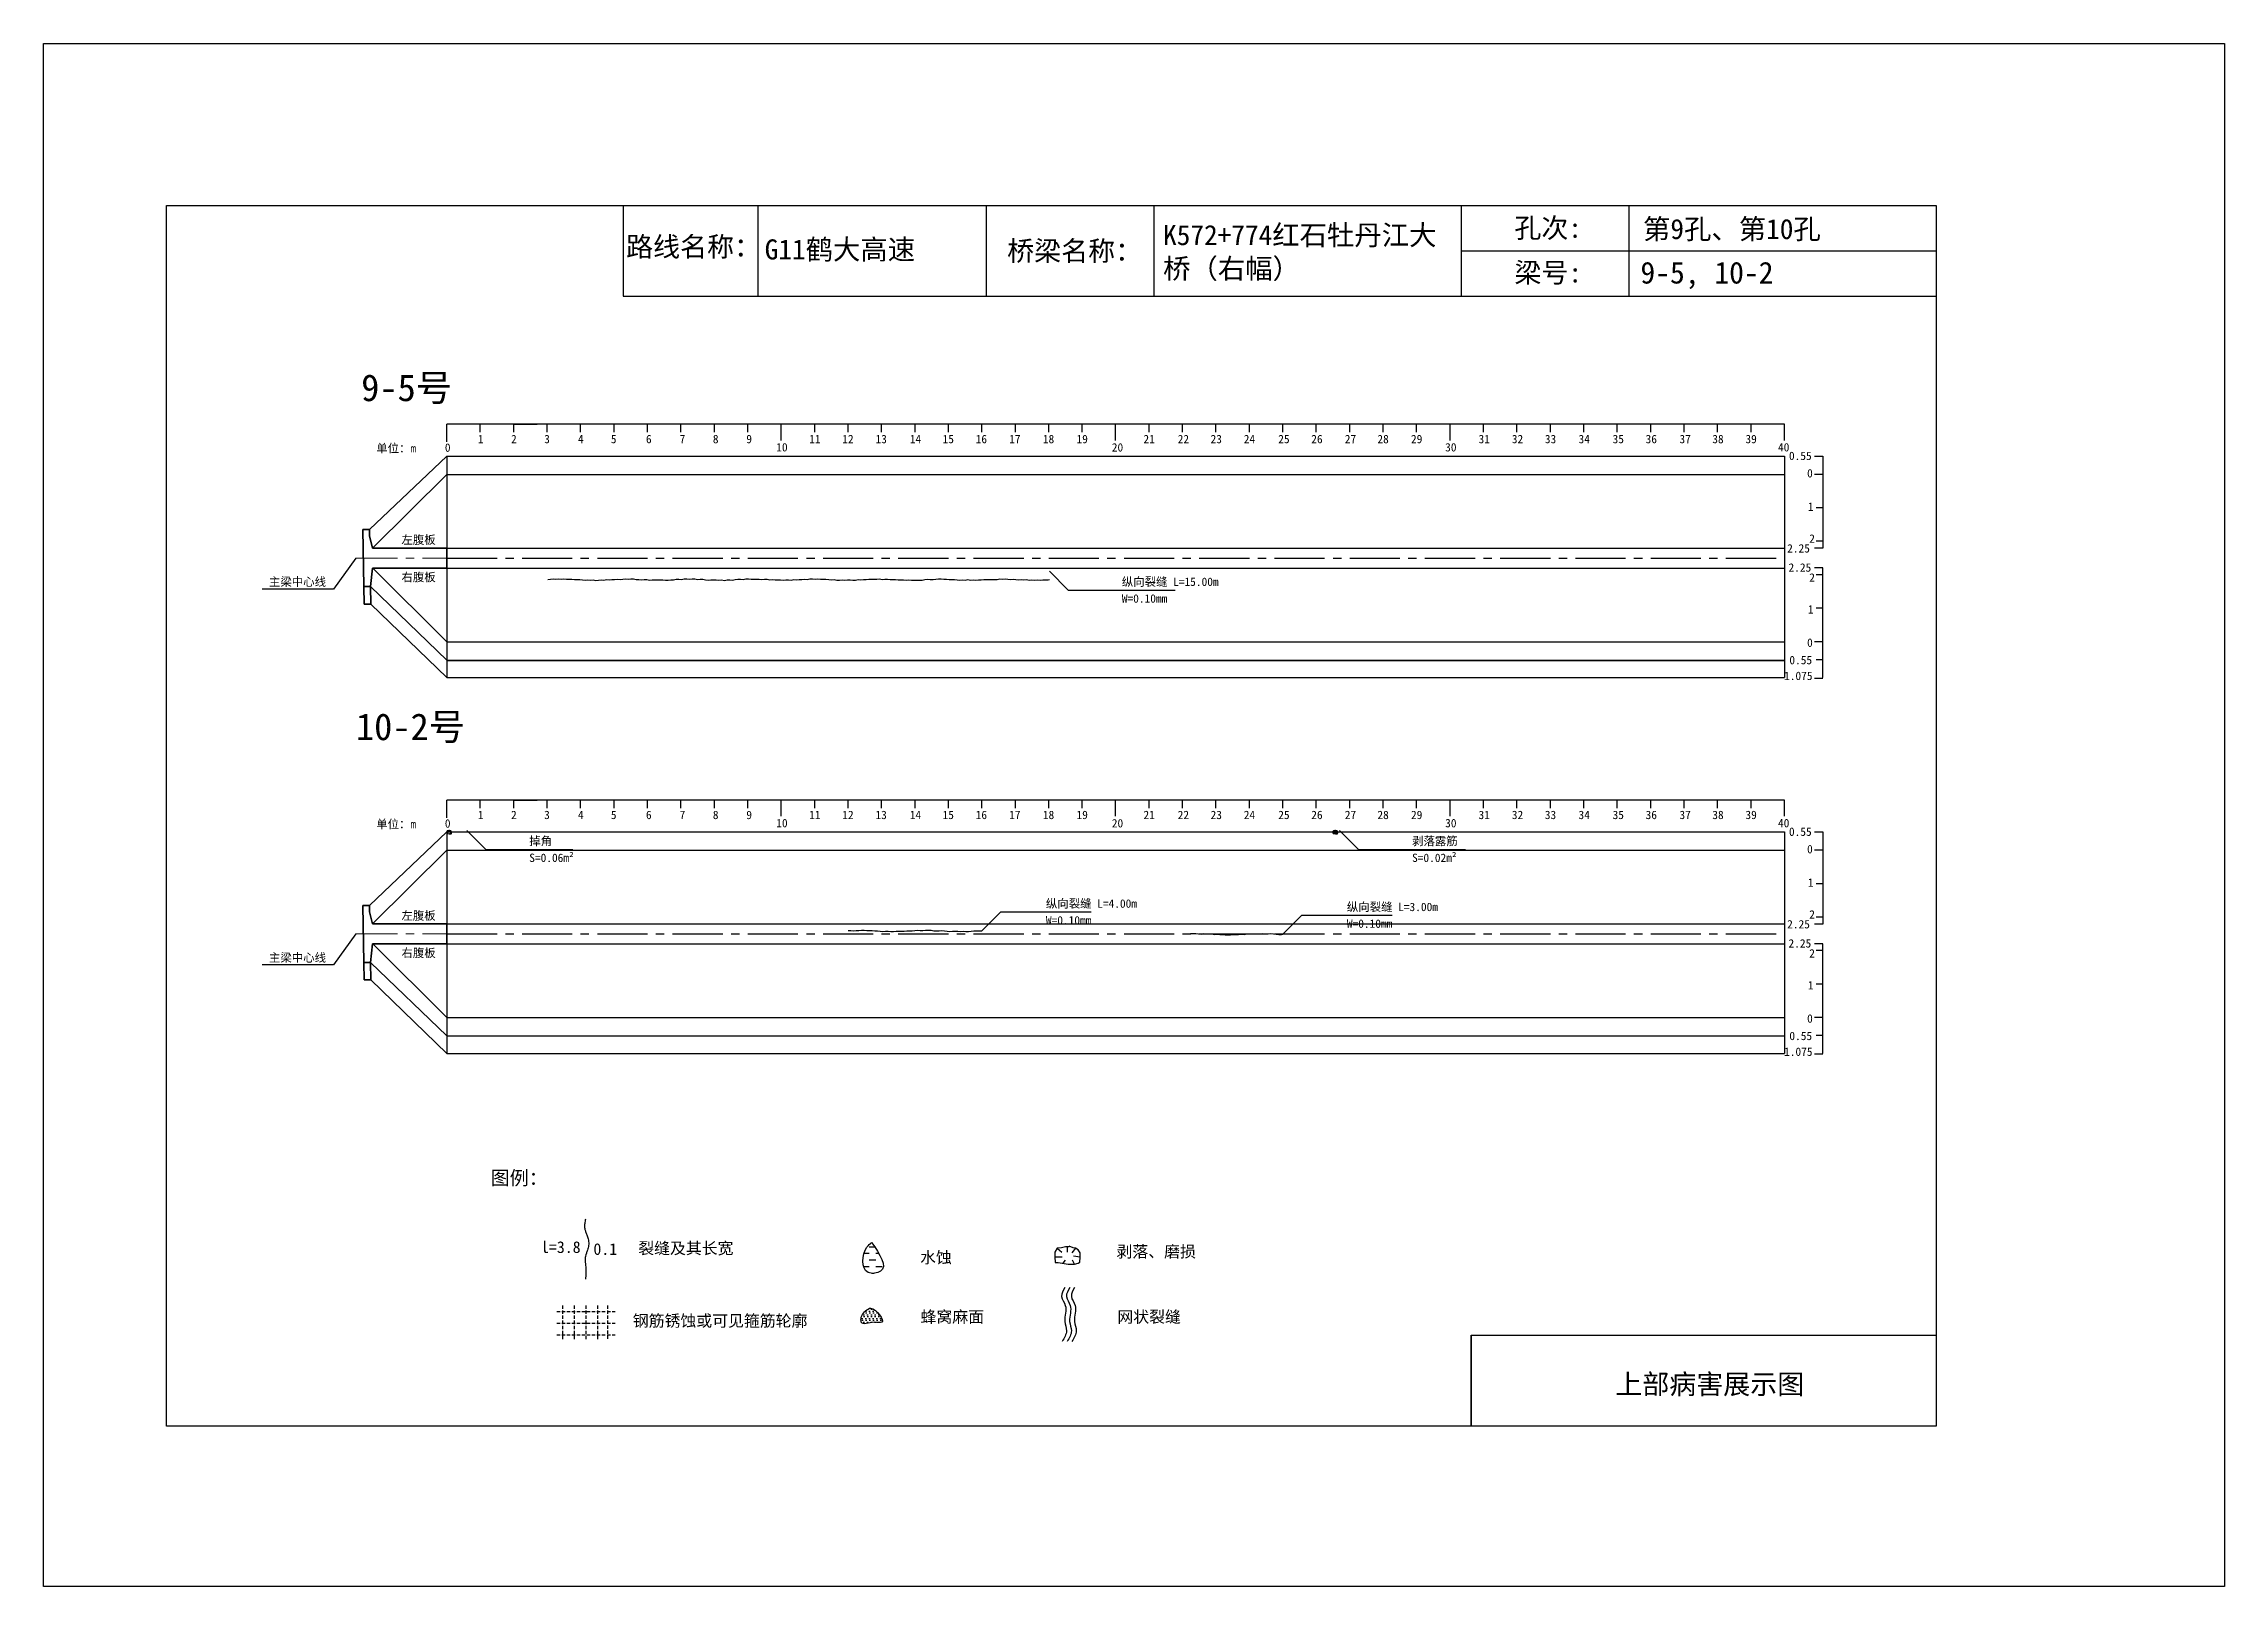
# Model space of a CAD drawing. Header units: millimetres. Extents: x -37 to 615, y -48 to 413.
import ezdxf

# ---------------------------------------------------------------- set-up
doc = ezdxf.new("R2010")
doc.units = ezdxf.units.MM
for name, pattern in [('CENTER', [2, 1.25, -0.25, 0.25, -0.25]), ('CENTER2', [1.125, 0.75, -0.125, 0.125, -0.125]), ('DASHED', [0.75, 0.5, -0.25])]:
    doc.linetypes.add(name, pattern=pattern)
for name, color, linetype in [('加固措施', 7, 'Continuous'), ('图层1', 7, 'Continuous'), ('病害', 5, 'Continuous'), ('轮廓', 3, 'Continuous')]:
    doc.layers.add(name, color=color, linetype=linetype)
doc.layers.add('虚线', color=7, linetype='Continuous', lineweight=30)
doc.styles.get("Standard").update_dxf_attribs({"font": ''})
doc.styles.add('汉字', font='')
doc.styles.get('Standard').set_extended_font_data('SimSun')
doc.styles.get('汉字').set_extended_font_data('SimSun')
pattern_1 = [(0, (-3997.7199, -288.9294), (0.55266586, 1.10533173), [0, -1.10533173])]
pattern_2 = [(0, (-6886.571, -700.7115), (0.55266586, 1.10533173), [0, -1.10533173])]
pattern_3 = [(0, (-3576.1421, -199.0757), (1.9895971, 1.9895971), [1.9895971, -1.9895971])]

# ---------------------------------------------------------------- blocks, each defined once
blk = doc.blocks.new('adfsd')
at = {"lineweight": -2, "ltscale": 0.5}
for p, q in [((1140.897, -3083.694), (1140.936, -3083.729)), ((1140.983, -3083.682), (1140.981, -3083.729)), ((1141.053, -3083.694), (1141.022, -3083.735)), ((1140.876, -3083.768), (1140.94, -3083.769)), ((1140.948, -3083.824), (1140.969, -3083.796)), ((1141.045, -3083.83), (1141.028, -3083.796)), ((1141.094, -3083.772), (1141.036, -3083.763))]:
    blk.add_line(p, q, dxfattribs=at)
blk.add_lwpolyline([(1141, -3083.682), (1140.967, -3083.682), (1140.934, -3083.69), (1140.897, -3083.694), (1140.876, -3083.727), (1140.876, -3083.768), (1140.88, -3083.818), (1140.905, -3083.818), (1140.991, -3083.83), (1141.045, -3083.83), (1141.078, -3083.822), (1141.09, -3083.814), (1141.094, -3083.772), (1141.094, -3083.735), (1141.078, -3083.707), (1141.053, -3083.694), (1141.033, -3083.69), (1141, -3083.678)], dxfattribs=at)
blk = doc.blocks.new('chi')
at = {"color": 0}
for p, q in [((1147.409, -3079.329), (1147.409, -3078.8)), ((1187.409, -3078.8), (1147.409, -3078.8)), ((1148.409, -3079.041), (1148.409, -3078.8)), ((1149.409, -3079.041), (1149.409, -3078.8)), ((1149.409, -3078.8), (1150.109, -3078.8)), ((1150.409, -3079.041), (1150.409, -3078.8)), ((1151.409, -3079.041), (1151.409, -3078.8)), ((1152.409, -3079.041), (1152.409, -3078.8)), ((1153.409, -3079.041), (1153.409, -3078.8)), ((1154.409, -3079.041), (1154.409, -3078.8)), ((1155.409, -3079.041), (1155.409, -3078.8)), ((1156.409, -3079.041), (1156.409, -3078.8)), ((1157.409, -3079.283), (1157.409, -3078.8)), ((1158.409, -3079.041), (1158.409, -3078.8)), ((1159.409, -3079.041), (1159.409, -3078.8)), ((1160.409, -3079.041), (1160.409, -3078.8)), ((1161.409, -3079.041), (1161.409, -3078.8)), ((1162.409, -3079.041), (1162.409, -3078.8)), ((1163.409, -3079.041), (1163.409, -3078.8)), ((1164.409, -3079.041), (1164.409, -3078.8)), ((1165.409, -3079.041), (1165.409, -3078.8)), ((1166.409, -3079.041), (1166.409, -3078.8)), ((1167.409, -3079.283), (1167.409, -3078.8)), ((1168.409, -3079.041), (1168.409, -3078.8)), ((1169.409, -3079.041), (1169.409, -3078.8)), ((1170.409, -3079.041), (1170.409, -3078.8)), ((1171.409, -3079.041), (1171.409, -3078.8)), ((1172.409, -3079.041), (1172.409, -3078.8)), ((1173.409, -3079.041), (1173.409, -3078.8)), ((1174.409, -3079.041), (1174.409, -3078.8)), ((1175.409, -3079.041), (1175.409, -3078.8)), ((1176.409, -3079.041), (1176.409, -3078.8)), ((1177.409, -3079.283), (1177.409, -3078.8)), ((1178.409, -3079.041), (1178.409, -3078.8)), ((1179.409, -3079.041), (1179.409, -3078.8)), ((1180.409, -3079.041), (1180.409, -3078.8)), ((1181.409, -3079.041), (1181.409, -3078.8)), ((1182.409, -3079.041), (1182.409, -3078.8)), ((1183.409, -3079.041), (1183.409, -3078.8)), ((1184.409, -3079.041), (1184.409, -3078.8)), ((1185.409, -3079.041), (1185.409, -3078.8)), ((1186.409, -3079.041), (1186.409, -3078.8)), ((1187.409, -3079.283), (1187.409, -3078.8))]:
    blk.add_line(p, q, dxfattribs=at)
for s, p in [('0', (1147.349, -3079.623)), ('1', (1148.339, -3079.368)), ('2', (1149.328, -3079.368)), ('3', (1150.319, -3079.368)), ('4', (1151.329, -3079.368)), ('5', (1152.313, -3079.368)), ('6', (1153.363, -3079.368)), ('7', (1154.37, -3079.368)), ('8', (1155.363, -3079.368)), ('9', (1156.363, -3079.368)), ('10', (1157.259, -3079.613)), ('11', (1158.242, -3079.368)), ('12', (1159.233, -3079.368)), ('13', (1160.227, -3079.368)), ('14', (1161.252, -3079.368)), ('15', (1162.233, -3079.368)), ('16', (1163.223, -3079.368)), ('17', (1164.224, -3079.368)), ('18', (1165.232, -3079.368)), ('19', (1166.238, -3079.368)), ('20', (1167.294, -3079.617)), ('21', (1168.24, -3079.368)), ('22', (1169.264, -3079.368)), ('23', (1170.247, -3079.368)), ('24', (1171.24, -3079.368)), ('25', (1172.271, -3079.368)), ('26', (1173.258, -3079.368)), ('27', (1174.261, -3079.368)), ('28', (1175.236, -3079.368)), ('29', (1176.24, -3079.368)), ('30', (1177.262, -3079.613)), ('31', (1178.261, -3079.368)), ('32', (1179.256, -3079.368)), ('33', (1180.243, -3079.368)), ('34', (1181.251, -3079.368)), ('35', (1182.269, -3079.368)), ('36', (1183.256, -3079.368)), ('37', (1184.269, -3079.368)), ('38', (1185.251, -3079.368)), ('39', (1186.242, -3079.368)), ('40', (1187.216, -3079.613))]:
    blk.add_text(s, height=0.25).set_placement(p)
blk = doc.blocks.new('kopp')
at = {"color": 0}
for p, q in [((1188.308, -3078.25), (1188.558, -3078.25)), ((1188.558, -3078.25), (1188.558, -3078.8)), ((1188.558, -3078.8), (1188.308, -3078.8)), ((1188.558, -3078.8), (1188.558, -3079.8)), ((1188.558, -3079.8), (1188.358, -3079.8)), ((1188.558, -3079.8), (1188.558, -3079.8)), ((1188.558, -3079.8), (1188.558, -3080.8)), ((1188.558, -3081.009), (1188.308, -3081.009)), ((1188.558, -3080.8), (1188.358, -3080.8)), ((1188.558, -3080.8), (1188.558, -3081.009)), ((1188.558, -3081.592), (1188.308, -3081.592)), ((1188.558, -3081.8), (1188.358, -3081.8)), ((1188.558, -3081.8), (1188.558, -3081.592)), ((1188.558, -3082.8), (1188.558, -3081.8)), ((1188.558, -3082.8), (1188.358, -3082.8)), ((1188.558, -3083.8), (1188.558, -3082.8)), ((1188.558, -3082.8), (1188.558, -3082.8)), ((1188.558, -3083.8), (1188.308, -3083.8)), ((1188.558, -3084.875), (1188.558, -3083.8)), ((1188.558, -3084.338), (1188.358, -3084.338)), ((1188.308, -3084.888), (1188.558, -3084.888))]:
    blk.add_line(p, q, dxfattribs=at)
for s, p in [('0.55', (1187.543, -3078.37)), ('0', (1188.086, -3078.891)), ('1', (1188.109, -3079.89)), ('2', (1188.15, -3080.842)), ('2.25', (1187.49, -3081.135)), ('2.25', (1187.53, -3081.708)), ('2', (1188.15, -3082.006)), ('1', (1188.109, -3082.959)), ('0', (1188.086, -3083.954)), ('0.55', (1187.556, -3084.474)), ('1.075', (1187.398, -3084.946))]:
    blk.add_text(s, height=0.25).set_placement(p)

msp = doc.modelspace()

# ---------------------------------------------------------------- hatches: boundary and pattern name
at = {"layer": '加固措施', "lineweight": -2}
h = msp.add_hatch(dxfattribs=at)
h.set_pattern_fill('DASH', color=256, scale=0.626645)
h.set_pattern_definition(pattern_3)
edge = h.paths.add_edge_path()
edge.add_spline(control_points=[(210.85, 54.88), (210.36, 54.45), (208.03, 52.39), (207.41, 44.9), (216.74, 46.23), (213.29, 51.3), (210.85, 54.88)], knot_values=[0, 0, 0, 0, 3.237042, 15.187225, 21.182779, 35.601669, 35.601669, 35.601669, 35.601669], degree=3, periodic=0)
h = msp.add_hatch(dxfattribs=at)
h.set_pattern_fill('DASH', color=256, scale=0.626645)
h.set_pattern_definition(pattern_3)
edge = h.paths.add_edge_path()
edge.add_spline(control_points=[(210.85, 54.88), (210.36, 54.45), (208.03, 52.39), (207.41, 44.9), (216.74, 46.23), (213.29, 51.3), (210.85, 54.88)], knot_values=[0, 0, 0, 0, 3.237042, 15.187225, 21.182779, 35.601669, 35.601669, 35.601669, 35.601669], degree=3, periodic=0)
h = msp.add_hatch(dxfattribs=at)
h.set_pattern_fill('DOTS', scale=0.696272)
h.set_pattern_definition(pattern_1)
edge = h.paths.add_edge_path()
edge.add_spline(control_points=[(210.19, 35.22), (209.15, 34.51), (207.68, 33.49), (207.52, 29.75), (211, 31.47), (215.72, 30.12), (212.21, 35.3), (210.31, 35.22), (210.19, 35.22)], knot_values=[0, 0, 0, 0, 5.205471, 7.397577, 12.944796, 16.169923, 23.88441, 24.400432, 24.400432, 24.400432, 24.400432], degree=3, periodic=0)
h = msp.add_hatch(dxfattribs=at)
h.set_pattern_fill('DOTS', scale=0.696272)
h.set_pattern_definition(pattern_1)
edge = h.paths.add_edge_path()
edge.add_spline(control_points=[(210.19, 35.22), (209.15, 34.51), (207.68, 33.49), (207.52, 29.75), (211, 31.47), (215.72, 30.12), (212.21, 35.3), (210.31, 35.22), (210.19, 35.22)], knot_values=[0, 0, 0, 0, 5.205471, 7.397577, 12.944796, 16.169923, 23.88441, 24.400432, 24.400432, 24.400432, 24.400432], degree=3, periodic=0)
at = {"layer": '病害', "lineweight": -2}
h = msp.add_hatch(dxfattribs=at)
h.set_pattern_fill('DOTS', color=4, scale=0.696272, style=0)
h.set_pattern_definition(pattern_2)
edge = h.paths.add_edge_path()
edge.add_spline(control_points=[(210.19, 35.22), (209.15, 34.51), (207.68, 33.49), (207.52, 29.75), (211, 31.47), (215.72, 30.12), (212.21, 35.3), (210.31, 35.22), (210.19, 35.22)], knot_values=[0, 0, 0, 0, 1.041094, 1.479515, 2.588959, 3.233985, 4.776882, 4.880086, 4.880086, 4.880086, 4.880086], degree=3, periodic=0)
h = msp.add_hatch(dxfattribs=at)
h.set_pattern_fill('DOTS', color=4, scale=0.696272, style=0)
h.set_pattern_definition(pattern_2)
edge = h.paths.add_edge_path()
edge.add_spline(control_points=[(210.19, 35.22), (209.15, 34.51), (207.68, 33.49), (207.52, 29.75), (211, 31.47), (215.72, 30.12), (212.21, 35.3), (210.31, 35.22), (210.19, 35.22)], knot_values=[0, 0, 0, 0, 1.041094, 1.479515, 2.588959, 3.233985, 4.776882, 4.880086, 4.880086, 4.880086, 4.880086], degree=3, periodic=0)

# ---------------------------------------------------------------- linework, layer by layer
at = {"color": 0, "linetype": 'ByBlock'}
for p, q in [((0, 364.85), (529.17, 364.85)), ((0, 0), (0, 364.85)), ((136.5, 364.85), (136.5, 337.72)), ((245.1, 364.85), (245.1, 337.72)), ((387.13, 364.85), (387.13, 337.72)), ((437.29, 364.79), (437.29, 337.66)), ((529.17, 364.85), (529.17, 0)), ((136.5, 337.72), (529.17, 337.72)), ((390.12, 0), (390.12, 27.12)), ((390.12, 27.12), (529.17, 27.12)), ((529.17, 0), (0, 0))]:
    msp.add_line(p, q, dxfattribs=at)
at = {"color": 0}
for p, q in [((60.65, 267.93), (83.82, 289.93)), ((83.82, 289.93), (83.82, 223.68)), ((83.82, 289.93), (483.82, 289.93)), ((483.82, 289.93), (483.82, 223.68)), ((61.57, 262.43), (83.82, 284.43)), ((83.82, 262.43), (483.82, 262.43)), ((483.82, 262.43), (483.82, 259.43)), ((56.57, 259.43), (49.96, 250.17)), ((61.64, 256.43), (83.82, 234.43)), ((83.82, 256.43), (483.82, 256.43)), ((49.96, 250.17), (28.63, 250.17)), ((60.99, 250.93), (83.82, 228.93)), ((61.09, 245.68), (83.82, 223.68)), ((83.82, 234.43), (483.82, 234.43)), ((83.82, 228.93), (483.82, 228.93)), ((83.82, 228.81), (483.82, 228.81)), ((83.82, 223.68), (483.82, 223.68)), ((60.65, 155.59), (83.82, 177.59)), ((83.82, 177.59), (83.82, 111.34)), ((83.82, 177.59), (483.82, 177.59)), ((483.82, 177.59), (483.82, 111.34)), ((61.57, 150.08), (83.82, 172.09)), ((83.82, 172.09), (483.82, 172.09)), ((83.82, 150.09), (483.82, 150.09)), ((483.82, 150.09), (483.82, 147.09)), ((56.57, 147.09), (49.96, 137.83)), ((61.64, 144.09), (83.82, 122.09)), ((83.82, 144.09), (483.82, 144.09)), ((49.96, 137.83), (28.63, 137.83)), ((60.99, 138.59), (83.82, 116.59)), ((61.09, 133.34), (83.82, 111.34)), ((83.82, 122.09), (483.82, 122.09)), ((83.82, 116.59), (483.82, 116.59)), ((83.82, 111.34), (483.82, 111.34))]:
    msp.add_line(p, q, dxfattribs=at)
msp.add_line((83.82, 284.43), (483.82, 284.43))
at = {"color": 1, "linetype": 'CENTER2', "ltscale": 20}
for p, q in [((83.82, 259.43), (483.82, 259.43)), ((83.82, 147.09), (483.82, 147.09))]:
    msp.add_line(p, q, dxfattribs=at)
at = {"color": 7}
for p, q in [((83.8, 177.41), (84.22, 177.4)), ((83.94, 177.89), (84.2, 177.67)), ((84.27, 177.04), (84.41, 177.22)), ((84.5, 177.97), (84.49, 177.67)), ((84.96, 177.89), (84.76, 177.63)), ((84.91, 177), (84.8, 177.22)), ((85.23, 177.38), (84.85, 177.44)), ((348.8, 177.41), (349.22, 177.4)), ((348.94, 177.89), (349.2, 177.67)), ((349.27, 177.04), (349.41, 177.22)), ((349.5, 177.97), (349.49, 177.67)), ((349.96, 177.89), (349.76, 177.63)), ((349.91, 177), (349.8, 177.22)), ((350.23, 177.38), (349.85, 177.44))]:
    msp.add_line(p, q, dxfattribs=at)
at = {"color": 1, "linetype": 'DASHED'}
for p, q in [((348.8, 177.75), (350.23, 177.75)), ((348.8, 177.5), (350.23, 177.5)), ((348.8, 177.25), (350.23, 177.25)), ((349.16, 177), (349.16, 178)), ((349.52, 177), (349.52, 178)), ((349.88, 177), (349.88, 178))]:
    msp.add_line(p, q, dxfattribs=at)
at = {"color": 1, "linetype": 'DASHED', "ltscale": 2}
for p, q in [((116.71, 34.25), (134.11, 34.25)), ((116.71, 34.25), (134.11, 34.25)), ((118.45, 35.99), (118.45, 25.55)), ((118.45, 35.99), (118.45, 25.55)), ((121.93, 35.99), (121.93, 25.55)), ((121.93, 35.99), (121.93, 25.55)), ((125.41, 35.99), (125.41, 25.55)), ((125.41, 35.99), (125.41, 25.55)), ((128.89, 35.99), (128.89, 25.55)), ((128.89, 35.99), (128.89, 25.55)), ((131.87, 36.02), (131.87, 25.57)), ((131.87, 36.02), (131.87, 25.57)), ((116.71, 30.77), (134.11, 30.77)), ((116.71, 30.77), (134.11, 30.77)), ((116.71, 27.29), (134.11, 27.29)), ((116.71, 27.29), (134.11, 27.29))]:
    msp.add_line(p, q, dxfattribs=at)
at = {"color": 3, "linetype": 'ByBlock'}
msp.add_lwpolyline([(-36.77, 413.19), (615.38, 413.19), (615.38, -47.93), (-36.77, -47.93)], close=True, dxfattribs=at)
at = {"color": 7}
for points in [[(264, 255.5), (269.66, 249.84), (301.66, 249.84)], [(114, 253.05), (114.8, 253.11), (115.6, 253.17), (116.4, 253.09), (117.2, 253.18), (118, 253.16), (118.8, 253.17), (119.6, 253.09), (120.4, 253.07), (121.2, 253.09), (122, 252.97), (122.8, 253), (123.6, 253.03), (124.4, 252.93), (125.2, 252.85), (126, 252.88), (126.8, 252.79), (127.6, 252.88), (128.4, 252.76), (129.2, 252.84), (130, 252.89), (130.8, 252.81), (131.6, 252.97), (132.4, 252.9), (133.2, 253.01), (134, 252.97), (134.8, 253.07), (135.6, 253.06), (136.4, 253.1), (137.2, 253.2), (138, 253.12), (138.8, 253.19), (139.6, 253.18), (140.4, 253.04), (141.2, 252.97), (142, 252.92), (142.8, 252.98), (143.6, 253.04), (144.4, 252.87), (145.2, 252.91), (146, 252.91), (146.8, 252.88), (147.6, 252.9), (148.4, 252.96), (149.2, 252.83), (150, 252.82), (150.8, 252.89), (151.6, 252.92), (152.4, 253.07), (153.2, 253.08), (154, 253.05), (154.8, 253.17), (155.6, 253.2), (156.4, 253.08), (157.2, 253.17), (158, 253.18), (158.8, 253.03), (159.6, 253.14), (160.4, 253.13), (161.2, 252.92), (162, 252.86), (162.8, 252.88), (163.6, 252.93), (164.4, 252.96), (165.2, 252.83), (166, 252.89), (166.8, 252.77), (167.6, 252.91), (168.4, 252.93), (169.2, 252.86), (170, 253.03), (170.8, 253.08), (171.6, 253.07), (172.4, 253.01), (173.2, 253.21), (174, 253.19), (174.8, 253.12), (175.6, 253.13), (176.4, 253.11), (177.2, 253.12), (178, 253.06), (178.8, 253.13), (179.6, 253.08), (180.4, 252.9), (181.2, 253.03), (182, 252.93), (182.8, 252.94), (183.6, 252.9), (184.4, 252.84), (185.2, 252.9), (186, 252.96), (186.8, 252.84), (187.6, 252.98), (188.4, 252.96), (189.2, 252.99), (190, 253.02), (190.8, 253.11), (191.6, 253.05), (192.4, 253.2), (193.2, 253.21), (194, 253.07), (194.8, 253.22), (195.6, 253.08), (196.4, 253.1), (197.2, 253.1), (198, 253.02), (198.8, 252.91), (199.6, 253.03), (200.4, 252.86), (201.2, 252.84), (202, 252.93), (202.8, 252.82), (203.6, 252.93), (204.4, 252.9), (205.2, 252.83), (206, 252.8), (206.8, 253.02), (207.6, 252.88), (208.4, 253.05), (209.2, 253.04), (210, 253.13), (210.8, 253.15), (211.6, 253.16), (212.4, 253.15), (213.2, 253.21), (214, 253.06), (214.8, 253.07), (215.6, 253.13), (216.4, 253.02), (217.2, 253.04), (218, 252.98), (218.8, 252.95), (219.6, 252.9), (220.4, 252.93), (221.2, 252.83), (222, 252.89), (222.8, 252.81), (223.6, 252.81), (224.4, 252.81), (225.2, 252.85), (226, 252.87), (226.8, 252.99), (227.6, 253.08), (228.4, 253), (229.2, 253.04), (230, 253.12), (230.8, 253.19), (231.6, 253.24), (232.4, 253.15), (233.2, 253.09), (234, 253.03), (234.8, 253.02), (235.6, 252.99), (236.4, 252.94), (237.2, 252.87), (238, 252.94), (238.8, 252.85), (239.6, 252.97), (240.4, 252.87), (241.2, 252.89), (242, 252.78), (242.8, 252.94), (243.6, 252.89), (244.4, 253), (245.2, 252.98), (246, 253), (246.8, 253.03), (247.6, 253.02), (248.4, 253.02), (249.2, 253.22), (250, 253.14), (250.8, 253.21), (251.6, 253.12), (252.4, 253.04), (253.2, 253.13), (254, 252.98), (254.8, 252.96), (255.6, 253), (256.4, 252.91), (257.2, 253.01), (258, 252.81), (258.8, 252.92), (259.6, 252.87), (260.4, 252.91), (261.2, 252.81), (262, 252.88), (262.8, 252.9), (263.6, 252.93), (264, 253)], [(84.61, 177.97), (84.4, 177.97), (84.18, 177.92), (83.94, 177.89), (83.8, 177.68), (83.8, 177.41), (83.83, 177.08), (83.99, 177.08), (84.56, 177), (84.91, 177), (85.13, 177.05), (85.21, 177.11), (85.23, 177.38), (85.23, 177.62), (85.13, 177.81), (84.96, 177.89), (84.83, 177.92), (84.61, 178)], [(89.8, 178), (95.46, 172.34), (121.46, 172.34)], [(349.61, 177.97), (349.4, 177.97), (349.18, 177.92), (348.94, 177.89), (348.8, 177.68), (348.8, 177.41), (348.83, 177.08), (348.99, 177.08), (349.56, 177), (349.91, 177), (350.13, 177.05), (350.21, 177.11), (350.23, 177.38), (350.23, 177.62), (350.13, 177.81), (349.96, 177.89), (349.83, 177.92), (349.61, 178)], [(350.8, 178), (356.46, 172.34), (388.46, 172.34)], [(243.8, 148), (249.46, 153.66), (276.46, 153.66)], [(333.8, 147), (339.46, 152.66), (366.46, 152.66)], [(203.8, 148.07), (204.6, 148.14), (205.4, 148.04), (206.2, 148.13), (207, 148.15), (207.8, 148.19), (208.6, 148.24), (209.4, 148.09), (210.2, 148.07), (211, 148.13), (211.8, 148), (212.6, 147.97), (213.4, 147.91), (214.2, 147.85), (215, 147.91), (215.8, 147.91), (216.6, 147.82), (217.4, 147.8), (218.2, 147.89), (219, 147.9), (219.8, 147.87), (220.6, 147.94), (221.4, 148.02), (222.2, 148.04), (223, 148.04), (223.8, 148.09), (224.6, 148.18), (225.4, 148.1), (226.2, 148.15), (227, 148.18), (227.8, 148.23), (228.6, 148.2), (229.4, 148.03), (230.2, 148.02), (231, 148.01), (231.8, 148.06), (232.6, 147.99), (233.4, 147.89), (234.2, 147.83), (235, 147.91), (235.8, 147.9), (236.6, 147.94), (237.4, 147.85), (238.2, 147.87), (239, 147.81), (239.8, 147.83), (240.6, 147.94), (241.4, 147.96), (242.2, 147.98), (243, 147.99), (243.8, 148)], [(303.8, 147.09), (304.6, 147.11), (305.4, 147.09), (306.2, 147.2), (307, 147.23), (307.8, 147.18), (308.6, 147.1), (309.4, 147.05), (310.2, 147.18), (311, 147.1), (311.8, 147.1), (312.6, 147.11), (313.4, 146.93), (314.2, 146.97), (315, 146.94), (315.8, 146.88), (316.6, 146.78), (317.4, 146.82), (318.2, 146.82), (319, 146.89), (319.8, 146.95), (320.6, 146.87), (321.4, 146.98), (322.2, 146.94), (323, 147.11), (323.8, 147.12), (324.6, 147.1), (325.4, 147.11), (326.2, 147.1), (327, 147.11), (327.8, 147.24), (328.6, 147.12), (329.4, 147.12), (330.2, 147.19), (331, 147.08), (331.8, 147.02), (332.6, 146.96), (333.4, 146.87), (333.8, 147)]]:
    msp.add_lwpolyline(points, dxfattribs=at)
for points in [[(268.59, 41.36), (268.08, 40.47), (267.03, 38.67), (269.71, 35.55), (267.97, 31.9), (269.63, 28.26), (268.46, 26.35), (267.82, 25.31)], [(268.59, 41.36), (268.08, 40.47), (267.03, 38.67), (269.71, 35.55), (267.97, 31.9), (269.63, 28.26), (268.46, 26.35), (267.82, 25.31)], [(270.07, 41.36), (269.55, 40.47), (268.51, 38.67), (271.18, 35.55), (269.44, 31.9), (271.1, 28.26), (269.94, 26.35), (269.3, 25.31)], [(270.07, 41.36), (269.55, 40.47), (268.51, 38.67), (271.18, 35.55), (269.44, 31.9), (271.1, 28.26), (269.94, 26.35), (269.3, 25.31)], [(271.52, 41.36), (271, 40.47), (269.96, 38.67), (272.63, 35.55), (270.89, 31.9), (272.55, 28.26), (271.39, 26.35), (270.75, 25.31)], [(271.52, 41.36), (271, 40.47), (269.96, 38.67), (272.63, 35.55), (270.89, 31.9), (272.55, 28.26), (271.39, 26.35), (270.75, 25.31)]]:
    msp.add_open_spline(points, degree=3, knots=[0, 0, 0, 0, 2.808133, 5.677796, 10.461234, 13.324406, 16.732801, 16.732801, 16.732801, 16.732801])
at = {"lineweight": -2}
msp.add_open_spline([(210.19, 35.22), (209.15, 34.51), (207.68, 33.49), (207.52, 29.75), (211, 31.47), (215.72, 30.12), (212.21, 35.3), (210.31, 35.22), (210.19, 35.22)], degree=3, knots=[0, 0, 0, 0, 3.624423, 5.150725, 9.013098, 11.258664, 16.630045, 16.989336, 16.989336, 16.989336, 16.989336], dxfattribs=at)
msp.add_open_spline([(210.19, 35.22), (209.15, 34.51), (207.68, 33.49), (207.52, 29.75), (211, 31.47), (215.72, 30.12), (212.21, 35.3), (210.31, 35.22), (210.19, 35.22)], degree=3, knots=[0, 0, 0, 0, 3.624423, 5.150725, 9.013098, 11.258664, 16.630045, 16.989336, 16.989336, 16.989336, 16.989336], dxfattribs=at)
at = {"layer": '加固措施', "lineweight": -2}
msp.add_open_spline([(210.85, 54.88), (210.36, 54.45), (208.03, 52.39), (207.41, 44.9), (216.74, 46.23), (213.29, 51.3), (210.85, 54.88)], degree=3, knots=[0, 0, 0, 0, 2.028466, 9.51698, 13.274057, 22.309569, 22.309569, 22.309569, 22.309569], dxfattribs=at)
msp.add_open_spline([(210.85, 54.88), (210.36, 54.45), (208.03, 52.39), (207.41, 44.9), (216.74, 46.23), (213.29, 51.3), (210.85, 54.88)], degree=3, knots=[0, 0, 0, 0, 2.028466, 9.51698, 13.274057, 22.309569, 22.309569, 22.309569, 22.309569], dxfattribs=at)
at = {"layer": '图层1', "lineweight": -2}
msp.add_open_spline([(125.25, 61.82), (125.22, 61.61), (125.18, 61.39), (125.07, 60.75), (125.02, 60.35), (124.99, 59.78), (125, 59.6), (125.02, 59.31), (125.03, 59.21), (125.06, 59), (125.09, 58.89), (125.19, 58.51), (125.29, 58.21), (125.54, 57.57), (125.69, 57.22), (125.96, 56.46), (126.09, 56.04), (126.21, 55.34), (126.24, 55.06), (126.25, 54.51), (126.23, 54.25), (126.16, 53.74), (126.11, 53.5), (126, 53.03), (125.93, 52.81), (125.76, 52.25), (125.64, 51.93), (125.45, 51.33), (125.36, 51.04), (125.27, 50.66), (125.24, 50.54), (125.21, 50.32), (125.2, 50.23), (125.18, 50.03), (125.17, 49.92), (125.17, 49.54), (125.18, 49.25), (125.23, 48.62), (125.27, 48.29), (125.33, 47.7), (125.35, 47.46), (125.38, 47), (125.39, 46.78), (125.4, 46.36), (125.4, 46.16), (125.39, 45.54), (125.37, 45.14), (125.32, 44.45), (125.3, 44.15), (125.27, 43.85)], degree=3, knots=[0, 0, 0, 0, 0.93103, 0.93103, 2.904338, 2.904338, 3.933552, 3.933552, 4.598026, 4.598026, 5.2625, 5.2625, 6.799065, 6.799065, 8.335629, 8.335629, 9.872194, 9.872194, 10.744529, 10.744529, 11.616864, 11.616864, 12.4892, 12.4892, 13.361535, 13.361535, 14.755665, 14.755665, 16.149795, 16.149795, 16.835641, 16.835641, 17.410365, 17.410365, 17.98509, 17.98509, 19.45733, 19.45733, 20.929571, 20.929571, 21.910052, 21.910052, 22.722819, 22.722819, 23.535585, 23.535585, 25.161117, 25.161117, 26.428502, 26.428502, 26.428502, 26.428502], dxfattribs=at)
msp.add_open_spline([(125.25, 61.82), (125.22, 61.61), (125.18, 61.39), (125.07, 60.75), (125.02, 60.35), (124.99, 59.78), (125, 59.6), (125.02, 59.31), (125.03, 59.21), (125.06, 59), (125.09, 58.89), (125.19, 58.51), (125.29, 58.21), (125.54, 57.57), (125.69, 57.22), (125.96, 56.46), (126.09, 56.04), (126.21, 55.34), (126.24, 55.06), (126.25, 54.51), (126.23, 54.25), (126.16, 53.74), (126.11, 53.5), (126, 53.03), (125.93, 52.81), (125.76, 52.25), (125.64, 51.93), (125.45, 51.33), (125.36, 51.04), (125.27, 50.66), (125.24, 50.54), (125.21, 50.32), (125.2, 50.23), (125.18, 50.03), (125.17, 49.92), (125.17, 49.54), (125.18, 49.25), (125.23, 48.62), (125.27, 48.29), (125.33, 47.7), (125.35, 47.46), (125.38, 47), (125.39, 46.78), (125.4, 46.36), (125.4, 46.16), (125.39, 45.54), (125.37, 45.14), (125.32, 44.45), (125.3, 44.15), (125.27, 43.85)], degree=3, knots=[0, 0, 0, 0, 0.93103, 0.93103, 2.904338, 2.904338, 3.933552, 3.933552, 4.598026, 4.598026, 5.2625, 5.2625, 6.799065, 6.799065, 8.335629, 8.335629, 9.872194, 9.872194, 10.744529, 10.744529, 11.616864, 11.616864, 12.4892, 12.4892, 13.361535, 13.361535, 14.755665, 14.755665, 16.149795, 16.149795, 16.835641, 16.835641, 17.410365, 17.410365, 17.98509, 17.98509, 19.45733, 19.45733, 20.929571, 20.929571, 21.910052, 21.910052, 22.722819, 22.722819, 23.535585, 23.535585, 25.161117, 25.161117, 26.428502, 26.428502, 26.428502, 26.428502], dxfattribs=at)
at = {"layer": '病害', "color": 5}
for p, q in [((136.5, 364.85), (136.5, 337.72)), ((245.1, 364.85), (245.1, 337.72)), ((387.13, 364.85), (387.13, 337.72)), ((529.17, 364.85), (529.17, 337.72)), ((136.5, 337.72), (386.58, 337.72)), ((386.58, 337.72), (529.17, 337.72)), ((390.12, 27.12), (529.17, 27.12)), ((390.12, 27.12), (390.12, 0)), ((529.17, 27.12), (529.17, 0))]:
    msp.add_line(p, q, dxfattribs=at)
at = {"layer": '病害', "color": 0}
for p, q in [((176.83, 364.85), (176.83, 337.72)), ((295.25, 364.85), (295.25, 337.72)), ((387.14, 351.23), (529.17, 351.23))]:
    msp.add_line(p, q, dxfattribs=at)
at = {"layer": '虚线', "linetype": 'CENTER', "lineweight": 18, "ltscale": 10}
for p, q in [((56.57, 259.43), (83.82, 259.43)), ((56.57, 147.09), (83.82, 147.09))]:
    msp.add_line(p, q, dxfattribs=at)
at = {"layer": '轮廓', "color": 5, "lineweight": 35}
for p, q in [((58.99, 250.93), (58.65, 267.93)), ((58.65, 267.93), (60.65, 267.93)), ((60.69, 266.05), (60.65, 267.93)), ((61.57, 262.43), (60.69, 266.05)), ((83.82, 262.43), (61.57, 262.43)), ((83.82, 256.43), (83.82, 262.43)), ((60.99, 250.93), (61.63, 256.43)), ((83.82, 256.43), (61.63, 256.43)), ((58.99, 250.93), (60.99, 250.93)), ((59.09, 245.68), (58.99, 250.93)), ((61.09, 245.68), (60.99, 250.93)), ((59.09, 245.68), (61.09, 245.68)), ((58.99, 138.59), (58.65, 155.59)), ((58.65, 155.59), (60.65, 155.59)), ((60.69, 153.71), (60.65, 155.59)), ((61.57, 150.08), (60.69, 153.71)), ((83.82, 150.08), (61.57, 150.08)), ((83.82, 144.08), (83.82, 150.08)), ((60.99, 138.59), (61.63, 144.09)), ((83.82, 144.09), (61.63, 144.09)), ((58.99, 138.59), (60.99, 138.59)), ((59.09, 133.34), (58.99, 138.59)), ((61.09, 133.34), (60.99, 138.59)), ((59.09, 133.34), (61.09, 133.34))]:
    msp.add_line(p, q, dxfattribs=at)

# ---------------------------------------------------------------- block references
at = {"color": 0}
for name, p, xscale, yscale, zscale in [('chi', (-11390.27, 31087.43), 9.999999999994273, 9.999999999994273, 9.999999999994273), ('kopp', (-11390.27, 31072.43), 9.999999999994273, 9.999999999994273, 9.999999999994273), ('chi', (-11390.27, 30975.09), 9.999999999994273, 9.999999999994273, 9.999999999994273), ('kopp', (-11390.27, 30960.09), 9.999999999994273, 9.999999999994273, 9.999999999994273), ('adfsd', (-39452.38, 107407.64), 34.81359766870787, 34.81359766870787, 34.81359766870787), ('adfsd', (-39452.38, 107407.64), 34.81359766870787, 34.81359766870787, 34.81359766870787)]:
    msp.add_blockref(name, p, dxfattribs=dict(at, xscale=xscale, yscale=yscale, zscale=zscale))

# ---------------------------------------------------------------- texts
for s, p in [('单位：m', (62.7, 290.99)), ('左腹板', (70.24, 263.64)), ('右腹板', (70.24, 252.47)), ('主梁中心线', (30.63, 251.08)), ('单位：m', (62.7, 178.65)), ('左腹板', (70.24, 151.3)), ('主梁中心线', (30.63, 138.73)), ('右腹板', (70.24, 140.13))]:
    msp.add_text(s, height=2.5).set_placement(p)
at = {"color": 7}
for s, p in [('W=0.10mm', (285.66, 246.09)), ('纵向裂缝 L=15.00m', (285.66, 251.09)), ('掉角', (108.46, 173.59)), ('剥落露筋', (372.46, 173.59)), ('S=0.06m²', (108.46, 168.59)), ('S=0.02m²', (372.46, 168.59)), ('纵向裂缝 L=4.00m', (262.96, 154.91)), ('纵向裂缝 L=3.00m', (352.96, 153.91)), ('W=0.10mm', (262.96, 149.91)), ('W=0.10mm', (352.96, 148.91))]:
    msp.add_text(s, height=2.5, dxfattribs=at).set_placement(p)
at = {"linetype": 'ByBlock', "attachment_point": 1, "style": '汉字'}
for s, insert, char_height, width in [('K572+774红石牡丹江大桥（右幅）', (298, 358.97), 6, 87.5474), ('{\\C0;第9孔、第10孔}', (441.52, 360.78), 6, 77.4135), ('{\\C0;G11鹤大高速}', (178.87, 354.68), 6, 62.8604), ('{\\C0;9-5, 10-2}', (440.75, 347.98), 6.5, 84.1186), ('{\\C0;9-5号}', (58.2, 314.34), 8, 49.3496), ('{\\C0;10-2号}', (56.63, 213.01), 8, 49.3496)]:
    msp.add_mtext(s, dxfattribs=dict(at, insert=insert, char_height=char_height, width=width))
at = {"layer": '图层1', "style": '汉字'}
for s, p in [('孔次:', (403.05, 355.16)), ('路线名称：', (137.42, 349.54)), ('桥梁名称：', (251.38, 348.29)), ('梁号:', (403.08, 341.8)), ('上部病害展示图', (433.23, 9.56))]:
    msp.add_text(s, height=5.918, dxfattribs=at).set_placement(p)
at = {"layer": '图层1', "lineweight": -2, "attachment_point": 1}
for s, insert, char_height in [('图例：', (96.91, 76.23), 4.178), ('图例：', (96.91, 76.23), 4.178), ('l=3.8', (111.98, 55.21), 3.481), ('l=3.8', (111.98, 55.21), 3.481), ('0.1', (127.65, 54.63), 3.481), ('0.1', (127.65, 54.63), 3.481), ('裂缝及其长宽', (141.05, 54.88), 3.481), ('裂缝及其长宽', (141.05, 54.88), 3.481), ('水蚀', (225.33, 52.14), 3.481), ('水蚀', (225.33, 52.14), 3.481), ('剥落、磨损', (284.06, 53.89), 3.481), ('剥落、磨损', (284.06, 53.89), 3.481), ('钢筋锈蚀或可见箍筋轮廓', (139.42, 33.21), 3.4814), ('钢筋锈蚀或可见箍筋轮廓', (139.42, 33.21), 3.4814), ('蜂窝麻面', (225.48, 34.38), 3.481), ('蜂窝麻面', (225.48, 34.38), 3.481), ('网状裂缝', (284.32, 34.39), 3.481), ('网状裂缝', (284.32, 34.39), 3.481)]:
    msp.add_mtext(s, dxfattribs=dict(at, insert=insert, char_height=char_height))

doc.saveas('drawing.dxf')
